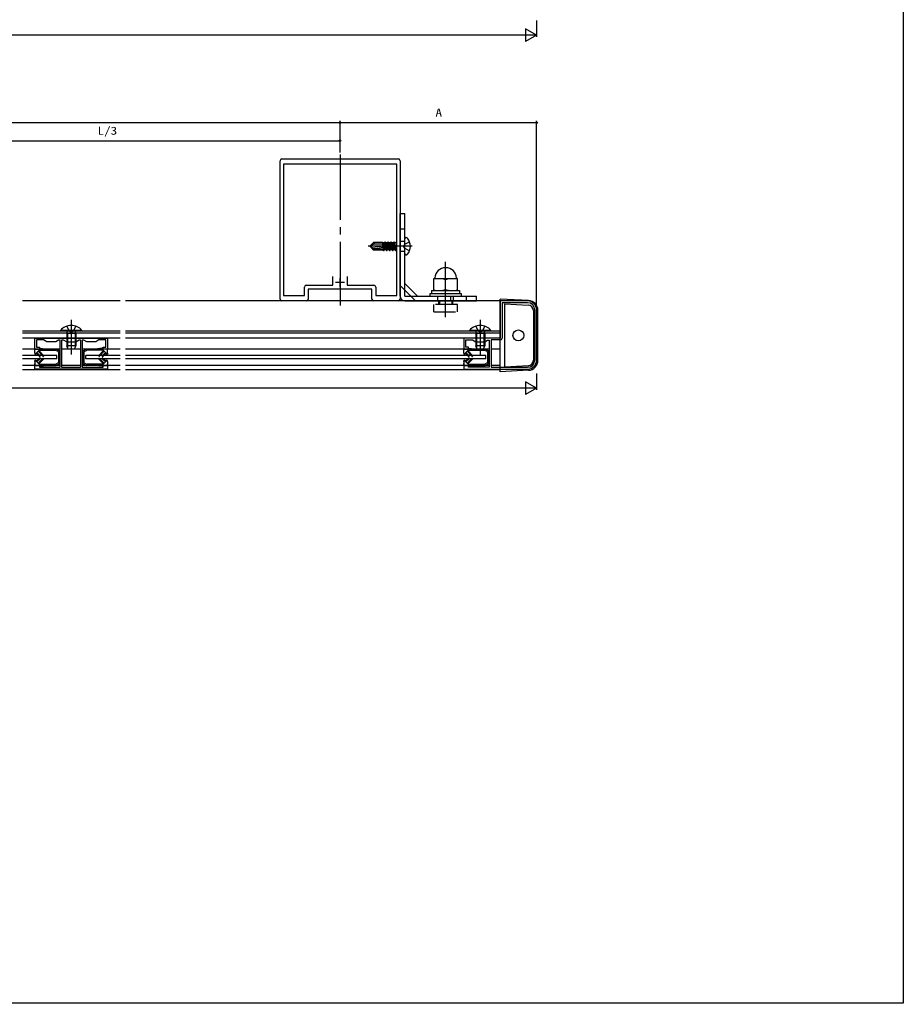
# Model space of a CAD drawing. Units: millimetres, scale not verified. Extents: x -693 to 693, y -1119 to 1122.
# Drawn here: x 207 to 693, y -1119 to -578 of the extents above; entities that cross this region are included whole.
import ezdxf
from ezdxf.enums import TextEntityAlignment as Align

# ---------------------------------------------------------------- set-up
doc = ezdxf.new("R2010")
doc.units = ezdxf.units.MM
doc.header["$LTSCALE"] = 4
doc.linetypes.add('CHAIN2', pattern=[12, 9, -1, 1, -1])
doc.linetypes.add('DASHED3', pattern=[4, 3, -1])
for name, color, linetype in [('0-0_YKK_ZWAK', 7, 'Continuous'), ('0-2_YKK_12', 2, 'Continuous'), ('0-3_YKK_13', 4, 'Continuous'), ('0-4_YKK_D', 6, 'Continuous'), ('0-6_YKK_11', 7, 'Continuous')]:
    doc.layers.add(name, color=color, linetype=linetype)
doc.styles.add('ＭＳ ゴシック', font='')
doc.styles.get('ＭＳ ゴシック').set_extended_font_data('MS Gothic')

msp = doc.modelspace()

# ---------------------------------------------------------------- linework, layer by layer
at = {"layer": '0-0_YKK_ZWAK'}
msp.add_line((693, 1065.027), (693, -1118.973), dxfattribs=at)
msp.add_lwpolyline([(693, -1118.973), (-693, -1118.973), (-693, 1065.027)], dxfattribs=at)
at = {"layer": '0-2_YKK_12', "linetype": 'CHAIN2'}
msp.add_line((383.499, -652.337), (383.499, -735.337), dxfattribs=at)
at = {"layer": '0-2_YKK_12'}
for p, q in [((262.584, -732.837), (208.915, -732.837)), ((471.499, -732.837), (265.584, -732.837)), ((208.915, -749.337), (262.584, -749.337)), ((208.915, -750.337), (262.584, -750.337)), ((265.584, -749.337), (471.499, -749.337)), ((265.584, -750.337), (471.499, -750.337)), ((262.584, -753.337), (208.915, -753.337)), ((471.499, -753.337), (265.584, -753.337)), ((229.75, -759.337), (208.915, -759.337)), ((240.85, -759.337), (230.65, -759.337)), ((262.584, -759.337), (241.75, -759.337)), ((465.499, -759.337), (265.584, -759.337)), ((471.499, -759.337), (466.499, -759.337)), ((229.75, -768.337), (208.915, -768.337)), ((262.584, -770.837), (208.915, -770.837)), ((240.85, -768.337), (230.65, -768.337)), ((262.584, -768.337), (241.75, -768.337)), ((465.499, -768.337), (265.584, -768.337)), ((471.499, -770.837), (265.584, -770.837)), ((471.499, -768.337), (466.499, -768.337))]:
    msp.add_line(p, q, dxfattribs=at)
at = {"layer": '0-3_YKK_13'}
for p, q in [((416.499, -730.337), (416.499, -684.837)), ((416.499, -684.837), (418.999, -684.837)), ((418.999, -730.337), (418.999, -684.837)), ((401.872, -700.787), (399.999, -702.66)), ((402.339, -701.486), (399.999, -702.837)), ((399.999, -702.66), (399.999, -703.013)), ((408.252, -703.802), (400.5, -702.547)), ((401.872, -700.787), (402.339, -701.486)), ((406.999, -700.787), (401.872, -700.787)), ((402.337, -701.486), (406.997, -701.486)), ((406.999, -703.6), (406.999, -700.787)), ((406.999, -700.885), (407.072, -701.012)), ((406.999, -702.166), (407.244, -703.639)), ((407.123, -703.619), (406.999, -702.872)), ((407.855, -701.012), (407.072, -701.012)), ((407.682, -703.709), (407.072, -701.012)), ((408.229, -700.365), (407.855, -701.012)), ((409.053, -705.308), (408.229, -700.365)), ((408.347, -700.365), (408.229, -700.365)), ((408.347, -700.365), (409.171, -705.308)), ((408.347, -700.365), (408.72, -701.012)), ((409.503, -701.012), (408.72, -701.012)), ((409.544, -704.661), (408.72, -701.012)), ((409.877, -700.365), (409.503, -701.012)), ((410.701, -705.308), (409.877, -700.365)), ((409.994, -700.365), (409.877, -700.365)), ((409.994, -700.365), (410.818, -705.308)), ((409.994, -700.365), (410.368, -701.012)), ((411.151, -701.012), (410.368, -701.012)), ((411.192, -704.661), (410.368, -701.012)), ((411.525, -700.365), (411.151, -701.012)), ((412.349, -705.308), (411.525, -700.365)), ((411.642, -700.365), (411.525, -700.365)), ((411.642, -700.365), (412.466, -705.308)), ((411.642, -700.365), (412.016, -701.012)), ((412.84, -704.661), (412.016, -701.012)), ((412.799, -701.012), (412.016, -701.012)), ((413.172, -700.365), (412.799, -701.012)), ((413.996, -705.308), (413.172, -700.365)), ((413.29, -700.365), (413.172, -700.365)), ((413.29, -700.365), (414.114, -705.308)), ((413.29, -700.365), (413.664, -701.012)), ((414.488, -704.661), (413.664, -701.012)), ((414.447, -701.012), (413.664, -701.012)), ((414.599, -700.748), (414.447, -701.012)), ((414.599, -701.687), (414.447, -701.012)), ((418.999, -706.872), (418.999, -698.802)), ((419.861, -698.102), (419.699, -698.102)), ((401.324, -703.631), (399.999, -703.013)), ((401.872, -704.887), (399.999, -703.013)), ((406.999, -704.388), (401.324, -703.631)), ((401.324, -703.631), (402.079, -704.387)), ((401.872, -704.887), (402.079, -704.387)), ((406.999, -704.887), (401.872, -704.887)), ((408.205, -704.387), (402.079, -704.387)), ((406.999, -704.887), (406.999, -704.388)), ((407.031, -704.661), (406.999, -704.661)), ((407.405, -705.308), (407.201, -704.387)), ((407.319, -704.387), (407.523, -705.308)), ((407.523, -705.308), (407.405, -705.308)), ((407.523, -705.308), (407.896, -704.661)), ((407.896, -704.661), (407.834, -704.387)), ((408.679, -704.661), (407.896, -704.661)), ((409.171, -705.308), (409.053, -705.308)), ((409.171, -705.308), (409.544, -704.661)), ((410.327, -704.661), (409.544, -704.661)), ((410.818, -705.308), (410.701, -705.308)), ((410.818, -705.308), (411.192, -704.661)), ((411.975, -704.661), (411.192, -704.661)), ((412.466, -705.308), (412.349, -705.308)), ((412.466, -705.308), (412.84, -704.661)), ((413.623, -704.661), (412.84, -704.661)), ((414.114, -705.308), (413.996, -705.308)), ((414.114, -705.308), (414.488, -704.661)), ((414.599, -704.661), (414.488, -704.661)), ((419.861, -707.572), (419.699, -707.572)), ((418.999, -723.337), (425.999, -730.337)), ((434.999, -720.637), (447.999, -720.637)), ((434.999, -726.829), (434.999, -720.637)), ((441.499, -726.556), (441.499, -721.217)), ((447.999, -726.829), (447.999, -720.637)), ((432.999, -728.737), (449.999, -728.737)), ((432.999, -730.337), (432.999, -728.737)), ((433.799, -727.137), (433.799, -728.737)), ((433.799, -727.137), (449.199, -727.137)), ((449.199, -727.137), (449.199, -728.737)), ((449.999, -728.737), (449.999, -730.337)), ((418.999, -730.337), (458.499, -730.337)), ((418.999, -732.837), (458.499, -732.837)), ((458.499, -732.837), (458.499, -730.337)), ((471.499, -771.837), (471.499, -731.837)), ((486.987, -732.648), (471.499, -731.837)), ((489.699, -738.141), (489.699, -765.532)), ((492.199, -765.532), (492.199, -738.141)), ((229.849, -749.089), (229.849, -749.337)), ((241.649, -749.089), (229.849, -749.089)), ((229.849, -749.337), (241.649, -749.337)), ((241.649, -749.089), (241.649, -749.337)), ((454.599, -749.089), (454.599, -749.337)), ((466.399, -749.089), (454.599, -749.089)), ((454.599, -749.337), (466.399, -749.337)), ((215.75, -761.587), (215.75, -759.337)), ((215.75, -761.587), (215.75, -762.134)), ((218.145, -760.037), (216.348, -761.834)), ((216.783, -761.823), (216.56, -762.046)), ((216.783, -761.823), (218.323, -763.363)), ((216.924, -761.257), (218.677, -763.01)), ((217.621, -760.561), (220.223, -763.163)), ((217.974, -760.207), (220.577, -762.81)), ((218.145, -760.037), (227.214, -760.037)), ((222.55, -759.337), (227.379, -759.337)), ((228.584, -760.686), (227.348, -760.068)), ((229.284, -760.254), (227.514, -759.368)), ((228.75, -760.955), (228.75, -766.719)), ((229.45, -767.151), (229.45, -760.522)), ((242.05, -767.151), (242.05, -760.522)), ((242.216, -760.254), (243.987, -759.368)), ((242.75, -760.955), (242.75, -766.719)), ((242.916, -760.686), (244.152, -760.068)), ((248.95, -759.337), (244.121, -759.337)), ((253.355, -760.037), (244.286, -760.037)), ((253.526, -760.207), (250.923, -762.81)), ((253.879, -760.561), (251.277, -763.163)), ((254.576, -761.257), (252.823, -763.01)), ((254.717, -761.823), (253.177, -763.363)), ((253.355, -760.037), (255.153, -761.834)), ((254.717, -761.823), (254.941, -762.046)), ((255.75, -761.587), (255.75, -759.337)), ((255.75, -761.587), (255.75, -762.134)), ((451.499, -761.587), (451.499, -759.337)), ((451.499, -761.587), (451.499, -762.134)), ((453.894, -760.037), (452.096, -761.834)), ((452.532, -761.823), (452.309, -762.046)), ((452.532, -761.823), (454.072, -763.363)), ((452.673, -761.257), (454.426, -763.01)), ((453.37, -760.561), (455.972, -763.163)), ((453.723, -760.207), (456.326, -762.81)), ((453.894, -760.037), (462.963, -760.037)), ((458.299, -759.337), (463.128, -759.337)), ((464.333, -760.686), (463.097, -760.068)), ((465.033, -760.254), (463.262, -759.368)), ((464.499, -760.955), (464.499, -766.719)), ((465.199, -767.151), (465.199, -760.522)), ((227.748, -762.937), (208.915, -762.937)), ((227.748, -764.737), (208.915, -764.737)), ((215.75, -766.087), (215.75, -765.539)), ((215.75, -766.087), (215.75, -767.187)), ((215.75, -767.487), (215.75, -768.337)), ((215.75, -768.337), (215.75, -767.487)), ((218.145, -767.637), (216.348, -765.839)), ((216.783, -765.85), (216.56, -765.627)), ((216.783, -765.85), (218.323, -764.31)), ((216.924, -766.416), (218.677, -764.663)), ((217.621, -767.112), (220.223, -764.51)), ((217.974, -767.466), (220.577, -764.863)), ((218.145, -767.637), (227.214, -767.637)), ((228.584, -766.987), (227.348, -767.605)), ((229.284, -767.42), (227.514, -768.305)), ((227.748, -764.737), (227.748, -762.937)), ((242.216, -767.42), (243.987, -768.305)), ((242.916, -766.987), (244.152, -767.605)), ((243.75, -764.737), (243.75, -762.937)), ((262.584, -762.937), (243.75, -762.937)), ((262.584, -764.737), (243.75, -764.737)), ((253.355, -767.637), (244.286, -767.637)), ((253.526, -767.466), (250.923, -764.863)), ((253.879, -767.112), (251.277, -764.51)), ((254.576, -766.416), (252.823, -764.663)), ((254.717, -765.85), (253.177, -764.31)), ((253.355, -767.637), (255.153, -765.839)), ((254.717, -765.85), (254.941, -765.627)), ((255.75, -766.087), (255.75, -765.539)), ((255.75, -766.087), (255.75, -767.187)), ((255.75, -767.487), (255.75, -768.337)), ((255.75, -768.337), (255.75, -767.487)), ((463.499, -762.937), (265.584, -762.937)), ((463.499, -764.737), (265.584, -764.737)), ((451.499, -766.087), (451.499, -765.539)), ((451.499, -766.087), (451.499, -767.187)), ((451.499, -767.487), (451.499, -768.337)), ((451.499, -768.337), (451.499, -767.487)), ((453.894, -767.637), (452.096, -765.839)), ((452.532, -765.85), (452.309, -765.627)), ((452.532, -765.85), (454.072, -764.31)), ((452.673, -766.416), (454.426, -764.663)), ((453.37, -767.112), (455.972, -764.51)), ((453.723, -767.466), (456.326, -764.863)), ((453.894, -767.637), (462.963, -767.637)), ((464.333, -766.987), (463.097, -767.605)), ((465.033, -767.42), (463.262, -768.305)), ((463.499, -764.737), (463.499, -762.937)), ((222.55, -768.337), (227.379, -768.337)), ((248.95, -768.337), (244.121, -768.337)), ((458.299, -768.337), (463.128, -768.337)), ((486.987, -771.025), (471.499, -771.837))]:
    msp.add_line(p, q, dxfattribs=at)
at = {"layer": '0-3_YKK_13', "linetype": 'DASHED3'}
for p, q in [((416.499, -693.337), (418.999, -693.337)), ((416.499, -700.087), (418.999, -700.087)), ((418.999, -701.711), (418.401, -702.837)), ((418.999, -703.962), (418.401, -702.837)), ((418.999, -701.711), (421.656, -700.387)), ((416.499, -705.587), (418.999, -705.587)), ((418.999, -703.962), (421.656, -705.287)), ((424.963, -732.837), (416.499, -724.372)), ((447.999, -734.837), (434.999, -734.837)), ((434.999, -738.837), (434.999, -734.837)), ((437.249, -732.837), (437.249, -730.337)), ((437.499, -732.837), (437.499, -734.837)), ((438.147, -732.837), (438.147, -734.837)), ((444.249, -730.337), (444.249, -732.837)), ((444.851, -732.837), (444.851, -734.837)), ((445.499, -734.837), (445.499, -732.837)), ((445.749, -732.837), (445.749, -730.337)), ((447.999, -738.837), (447.999, -734.837)), ((452.749, -730.337), (452.749, -732.837)), ((434.999, -738.837), (447.999, -738.837)), ((233.249, -746.754), (234.604, -749.471)), ((233.249, -750.737), (233.466, -750.142)), ((238.249, -750.737), (233.249, -750.737)), ((233.249, -750.737), (233.249, -757.637)), ((233.682, -750.737), (233.489, -749.814)), ((233.682, -750.737), (233.682, -758.557)), ((235.749, -750.08), (234.604, -749.471)), ((235.749, -750.08), (236.894, -749.471)), ((238.249, -746.754), (236.894, -749.471)), ((237.816, -750.737), (238.01, -749.814)), ((237.816, -750.737), (237.816, -758.557)), ((238.249, -750.737), (238.033, -750.142)), ((238.249, -750.737), (238.249, -757.637)), ((457.999, -746.754), (459.354, -749.471)), ((457.999, -750.737), (458.215, -750.142)), ((462.999, -750.737), (457.999, -750.737)), ((457.999, -750.737), (457.999, -757.637)), ((458.432, -750.737), (458.238, -749.814)), ((458.432, -750.737), (458.432, -758.557)), ((460.499, -750.08), (459.354, -749.471)), ((460.499, -750.08), (461.644, -749.471)), ((462.999, -746.754), (461.644, -749.471)), ((462.566, -750.737), (462.759, -749.814)), ((462.566, -750.737), (462.566, -758.557)), ((462.999, -750.737), (462.783, -750.142)), ((462.999, -750.737), (462.999, -757.637)), ((466.399, -749.089), (466.399, -749.337)), ((238.249, -757.637), (233.249, -757.637)), ((234.049, -759.337), (233.249, -757.637)), ((237.449, -759.337), (234.049, -759.337)), ((238.249, -757.637), (237.449, -759.337)), ((462.999, -757.637), (457.999, -757.637)), ((458.799, -759.337), (457.999, -757.637)), ((462.199, -759.337), (458.799, -759.337)), ((462.999, -757.637), (462.199, -759.337))]:
    msp.add_line(p, q, dxfattribs=at)
at = {"layer": '0-3_YKK_13', "linetype": 'CHAIN2'}
for p, q in [((423.099, -702.837), (398.997, -702.837)), ((441.499, -741.791), (441.499, -711.41)), ((235.749, -743.337), (235.749, -762.337)), ((460.499, -743.337), (460.499, -762.337))]:
    msp.add_line(p, q, dxfattribs=at)
at = {"layer": '0-3_YKK_13'}
for points in [[(409.053, -705.308), (408.679, -704.661), (407.855, -701.012)], [(410.701, -705.308), (410.327, -704.661), (409.503, -701.012)], [(412.349, -705.308), (411.975, -704.661), (411.151, -701.012)], [(413.996, -705.308), (413.623, -704.661), (412.799, -701.012)], [(407.405, -705.308), (407.031, -704.661), (406.999, -704.518)], [(486.856, -768.528), (473.999, -769.202), (473.999, -734.471), (486.856, -735.145)], [(215.75, -759.337), (218.25, -759.337), (218.25, -759.137)], [(218.45, -758.937), (218.75, -758.937), (222.55, -759.337)], [(253.05, -758.937), (252.75, -758.937), (248.95, -759.337)], [(255.75, -759.337), (253.25, -759.337), (253.25, -759.137)], [(451.499, -759.337), (453.999, -759.337), (453.999, -759.137)], [(454.199, -758.937), (454.499, -758.937), (458.299, -759.337)], [(215.75, -768.337), (218.25, -768.337), (218.25, -768.537)], [(218.45, -768.737), (218.75, -768.737), (222.55, -768.337)], [(253.05, -768.737), (252.75, -768.737), (248.95, -768.337)], [(255.75, -768.337), (253.25, -768.337), (253.25, -768.537)], [(451.499, -768.337), (453.999, -768.337), (453.999, -768.537)], [(454.199, -768.737), (454.499, -768.737), (458.299, -768.337)]]:
    msp.add_lwpolyline(points, dxfattribs=at)
msp.add_circle((481.499, -751.837), 3, dxfattribs=at)
for centre, radius, start, end in [((419.699, -698.802), 0.7, 90, 180), ((419.861, -698.963), 0.862, 39.12355, 90), ((415.099, -702.837), 7, 0, 39.12355), ((415.099, -702.837), 7, 320.87645, 0), ((408.205, -704.092), 0.294, 270, 0), ((408.205, -704.092), 0.294, 0, 80.8071), ((419.699, -706.872), 0.7, 180, 270), ((419.861, -706.71), 0.862, 270, 320.87645), ((441.499, -720.637), 6, 4.41173, 175.58827), ((437.746, -733.056), 12.419, 72.41205, 102.77972), ((435.018, -720.137), 0.5, 270, 355.58827), ((445.252, -733.056), 12.419, 77.22028, 107.58795), ((447.98, -720.137), 0.5, 184.41173, 270), ((437.746, -714.717), 12.419, 257.22028, 287.58795), ((445.252, -714.717), 12.419, 252.41205, 282.77972), ((418.999, -730.337), 2.5, 180, 270), ((486.699, -738.141), 3, 0, 87), ((486.699, -738.141), 5.5, 0, 87), ((235.749, -754.037), 7.7, 39.98312, 140.01688), ((460.499, -754.037), 7.7, 39.98312, 140.01688), ((216.1, -761.587), 0.35, 180, 315), ((216.1, -761.587), 0.65, 237.42103, 315), ((218.45, -759.137), 0.2, 90, 180), ((227.214, -760.337), 0.3, 63.43495, 90), ((227.379, -759.637), 0.3, 63.43495, 90), ((228.45, -760.955), 0.3, 0, 63.43495), ((229.15, -760.522), 0.3, 0, 63.43495), ((242.35, -760.522), 0.3, 116.56505, 180), ((243.05, -760.955), 0.3, 116.56505, 180), ((244.121, -759.637), 0.3, 90, 116.56505), ((244.286, -760.337), 0.3, 90, 116.56505), ((253.05, -759.137), 0.2, 0, 90), ((255.4, -761.587), 0.65, 225, 302.57897), ((255.4, -761.587), 0.35, 225, 0), ((451.849, -761.587), 0.35, 180, 315), ((451.849, -761.587), 0.65, 237.42103, 315), ((454.199, -759.137), 0.2, 90, 180), ((462.963, -760.337), 0.3, 63.43495, 90), ((463.128, -759.637), 0.3, 63.43495, 90), ((464.199, -760.955), 0.3, 0, 63.43495), ((464.899, -760.522), 0.3, 0, 63.43495), ((215.75, -767.337), 0.15, 90, 270), ((216.1, -766.087), 0.65, 45, 122.57897), ((216.1, -766.087), 0.35, 45, 180), ((218.5, -763.187), 0.25, 225, 45), ((218.5, -764.487), 0.25, 315, 135), ((220.4, -762.987), 0.25, 225, 45), ((220.4, -764.687), 0.25, 315, 135), ((227.214, -767.337), 0.3, 270, 296.56505), ((228.45, -766.719), 0.3, 296.56505, 0), ((229.15, -767.151), 0.3, 296.56505, 0), ((242.35, -767.151), 0.3, 180, 243.43495), ((243.05, -766.719), 0.3, 180, 243.43495), ((244.286, -767.337), 0.3, 243.43495, 270), ((251.1, -762.987), 0.25, 135, 315), ((251.1, -764.687), 0.25, 45, 225), ((253, -763.187), 0.25, 135, 315), ((253, -764.487), 0.25, 45, 225), ((255.4, -766.087), 0.65, 57.42103, 135), ((255.4, -766.087), 0.35, 0, 135), ((255.75, -767.337), 0.15, 270, 90), ((451.499, -767.337), 0.15, 90, 270), ((451.849, -766.087), 0.65, 45, 122.57897), ((451.849, -766.087), 0.35, 45, 180), ((454.249, -763.187), 0.25, 225, 45), ((454.249, -764.487), 0.25, 315, 135), ((456.149, -762.987), 0.25, 225, 45), ((456.149, -764.687), 0.25, 315, 135), ((462.963, -767.337), 0.3, 270, 296.56505), ((464.199, -766.719), 0.3, 296.56505, 0), ((464.899, -767.151), 0.3, 296.56505, 0), ((486.699, -765.532), 3, 273, 0), ((486.699, -765.532), 5.5, 273, 0), ((218.45, -768.537), 0.2, 180, 270), ((227.379, -768.037), 0.3, 270, 296.56505), ((244.121, -768.037), 0.3, 243.43495, 270), ((253.05, -768.537), 0.2, 270, 0), ((454.199, -768.537), 0.2, 180, 270), ((463.128, -768.037), 0.3, 270, 296.56505)]:
    msp.add_arc(centre, radius, start, end, dxfattribs=at)
at = {"layer": '0-3_YKK_13', "linetype": 'DASHED3'}
for centre, start, end in [((232.902, -749.937), 340.03043, 90), ((238.597, -749.937), 90, 199.96957), ((457.651, -749.937), 340.03043, 90), ((463.347, -749.937), 90, 199.96957)]:
    msp.add_arc(centre, 0.6, start, end, dxfattribs=at)
at = {"layer": '0-4_YKK_D'}
for p, q in [((491.499, -586.781), (485.437, -583.281)), ((485.437, -583.281), (485.437, -590.281)), ((491.499, -578.781), (491.499, -587.781)), ((484.499, -586.781), (-484.499, -586.781)), ((491.499, -586.781), (479.375, -586.781)), ((491.499, -586.781), (485.437, -590.281)), ((-383.499, -634.837), (383.499, -634.837)), ((383.499, -651.337), (383.499, -633.837)), ((383.499, -650.337), (383.499, -633.837)), ((383.499, -634.837), (491.499, -634.837)), ((491.499, -736.837), (491.499, -633.837)), ((127.833, -644.837), (383.499, -644.837)), ((383.499, -651.337), (383.499, -643.837)), ((491.499, -772.837), (491.499, -781.837)), ((491.499, -780.837), (485.437, -777.337)), ((485.437, -777.337), (485.437, -784.337)), ((484.499, -780.837), (-484.499, -780.837)), ((491.499, -780.837), (479.375, -780.837)), ((491.499, -780.837), (485.437, -784.337))]:
    msp.add_line(p, q, dxfattribs=at)
for centre in [(383.499, -634.837), (383.499, -634.837), (491.499, -634.837), (383.499, -644.837)]:
    msp.add_circle(centre, 0.425, dxfattribs=at)
at = {"layer": '0-6_YKK_11'}
for p, q in [((350.499, -731.837), (350.499, -655.837)), ((351.499, -654.837), (415.499, -654.837)), ((416.499, -655.837), (416.499, -731.837)), ((385.999, -722.837), (380.999, -722.837)), ((383.499, -725.337), (383.499, -720.337)), ((387.449, -719.437), (387.449, -724.237)), ((364.999, -732.837), (351.499, -732.837)), ((415.499, -732.837), (401.999, -732.837)), ((490.499, -765.337), (490.499, -737.837)), ((490.499, -765.337), (490.499, -737.837)), ((491.499, -765.337), (491.499, -737.837)), ((230.65, -769.437), (230.65, -754.237)), ((451.499, -770.337), (486.499, -770.337))]:
    msp.add_line(p, q, dxfattribs=at)
for points in [[(403.099, -725.237), (403.099, -729.837), (414.599, -729.837), (414.599, -657.637), (352.399, -657.637), (352.399, -729.837), (363.899, -729.837), (363.899, -725.237)], [(364.899, -724.237), (379.549, -724.237), (379.549, -719.437)], [(387.449, -719.437), (387.449, -724.237), (402.099, -724.237)], [(400.999, -731.837), (400.999, -726.337), (365.999, -726.337), (365.999, -731.837)], [(486.499, -732.837), (471.499, -732.837), (471.499, -753.337), (451.499, -753.337), (451.499, -759.337), (453.999, -759.337), (453.999, -758.337), (452.499, -758.337), (452.499, -754.337), (456.267, -754.337), (457.999, -755.337), (462.999, -755.337), (464.558, -754.437), (465.499, -754.437), (465.499, -769.237), (453.999, -769.237), (453.999, -768.337), (451.499, -768.337), (451.499, -770.337)], [(486.499, -733.837), (472.499, -733.837), (472.499, -753.337)], [(471.499, -754.337), (466.499, -754.337), (466.499, -769.337), (486.499, -769.337)]]:
    msp.add_lwpolyline(points, dxfattribs=at)
for points in [[(215.75, -753.337), (255.75, -753.337), (255.75, -759.337), (253.25, -759.337), (253.25, -758.337), (254.75, -758.337), (254.75, -754.337), (250.982, -754.337), (249.25, -755.337), (244.25, -755.337), (242.691, -754.437), (241.75, -754.437), (241.75, -769.237), (253.25, -769.237), (253.25, -768.337), (255.75, -768.337), (255.75, -770.337), (215.75, -770.337), (215.75, -768.337), (218.25, -768.337), (218.25, -769.237), (229.75, -769.237), (229.75, -754.437), (228.809, -754.437), (227.25, -755.337), (222.25, -755.337), (220.518, -754.337), (216.75, -754.337), (216.75, -758.337), (218.25, -758.337), (218.25, -759.337), (215.75, -759.337)], [(230.65, -769.437), (230.65, -754.237), (231.345, -754.237), (233.25, -755.337), (238.25, -755.337), (240.155, -754.237), (240.85, -754.237), (240.85, -769.437)]]:
    msp.add_lwpolyline(points, close=True, dxfattribs=at)
for centre, radius, start, end in [((351.499, -655.837), 1, 90.00001, 179.99999), ((415.499, -655.837), 1, 0.00001, 89.99999), ((364.899, -725.237), 1, 90.00001, 179.99999), ((402.099, -725.237), 1, 0.00001, 89.99999), ((351.499, -731.837), 1, 180.00001, 269.99999), ((364.999, -731.837), 1, 270.00001, 359.99999), ((401.999, -731.837), 1, 180.00001, 269.99999), ((415.499, -731.837), 1, 270.00001, 359.99999), ((486.499, -737.837), 5, 0.00001, 89.99999), ((486.499, -737.837), 4, 0.00001, 89.99999), ((471.499, -753.337), 1, 270.00001, 359.99999), ((486.499, -765.337), 5, 270.00001, 359.99999), ((486.499, -765.337), 4, 270.00001, 359.99999)]:
    msp.add_arc(centre, radius, start, end, dxfattribs=at)

# ---------------------------------------------------------------- texts
at = {"layer": '0-4_YKK_D', "style": 'ＭＳ ゴシック', "width": 1.2}
for s, p in [('A', (435.899, -632.837)), ('L/3', (250.226, -642.837))]:
    msp.add_text(s, height=4.399, dxfattribs=at).set_placement(p, align=Align.BOTTOM_LEFT)

doc.saveas('drawing.dxf')
